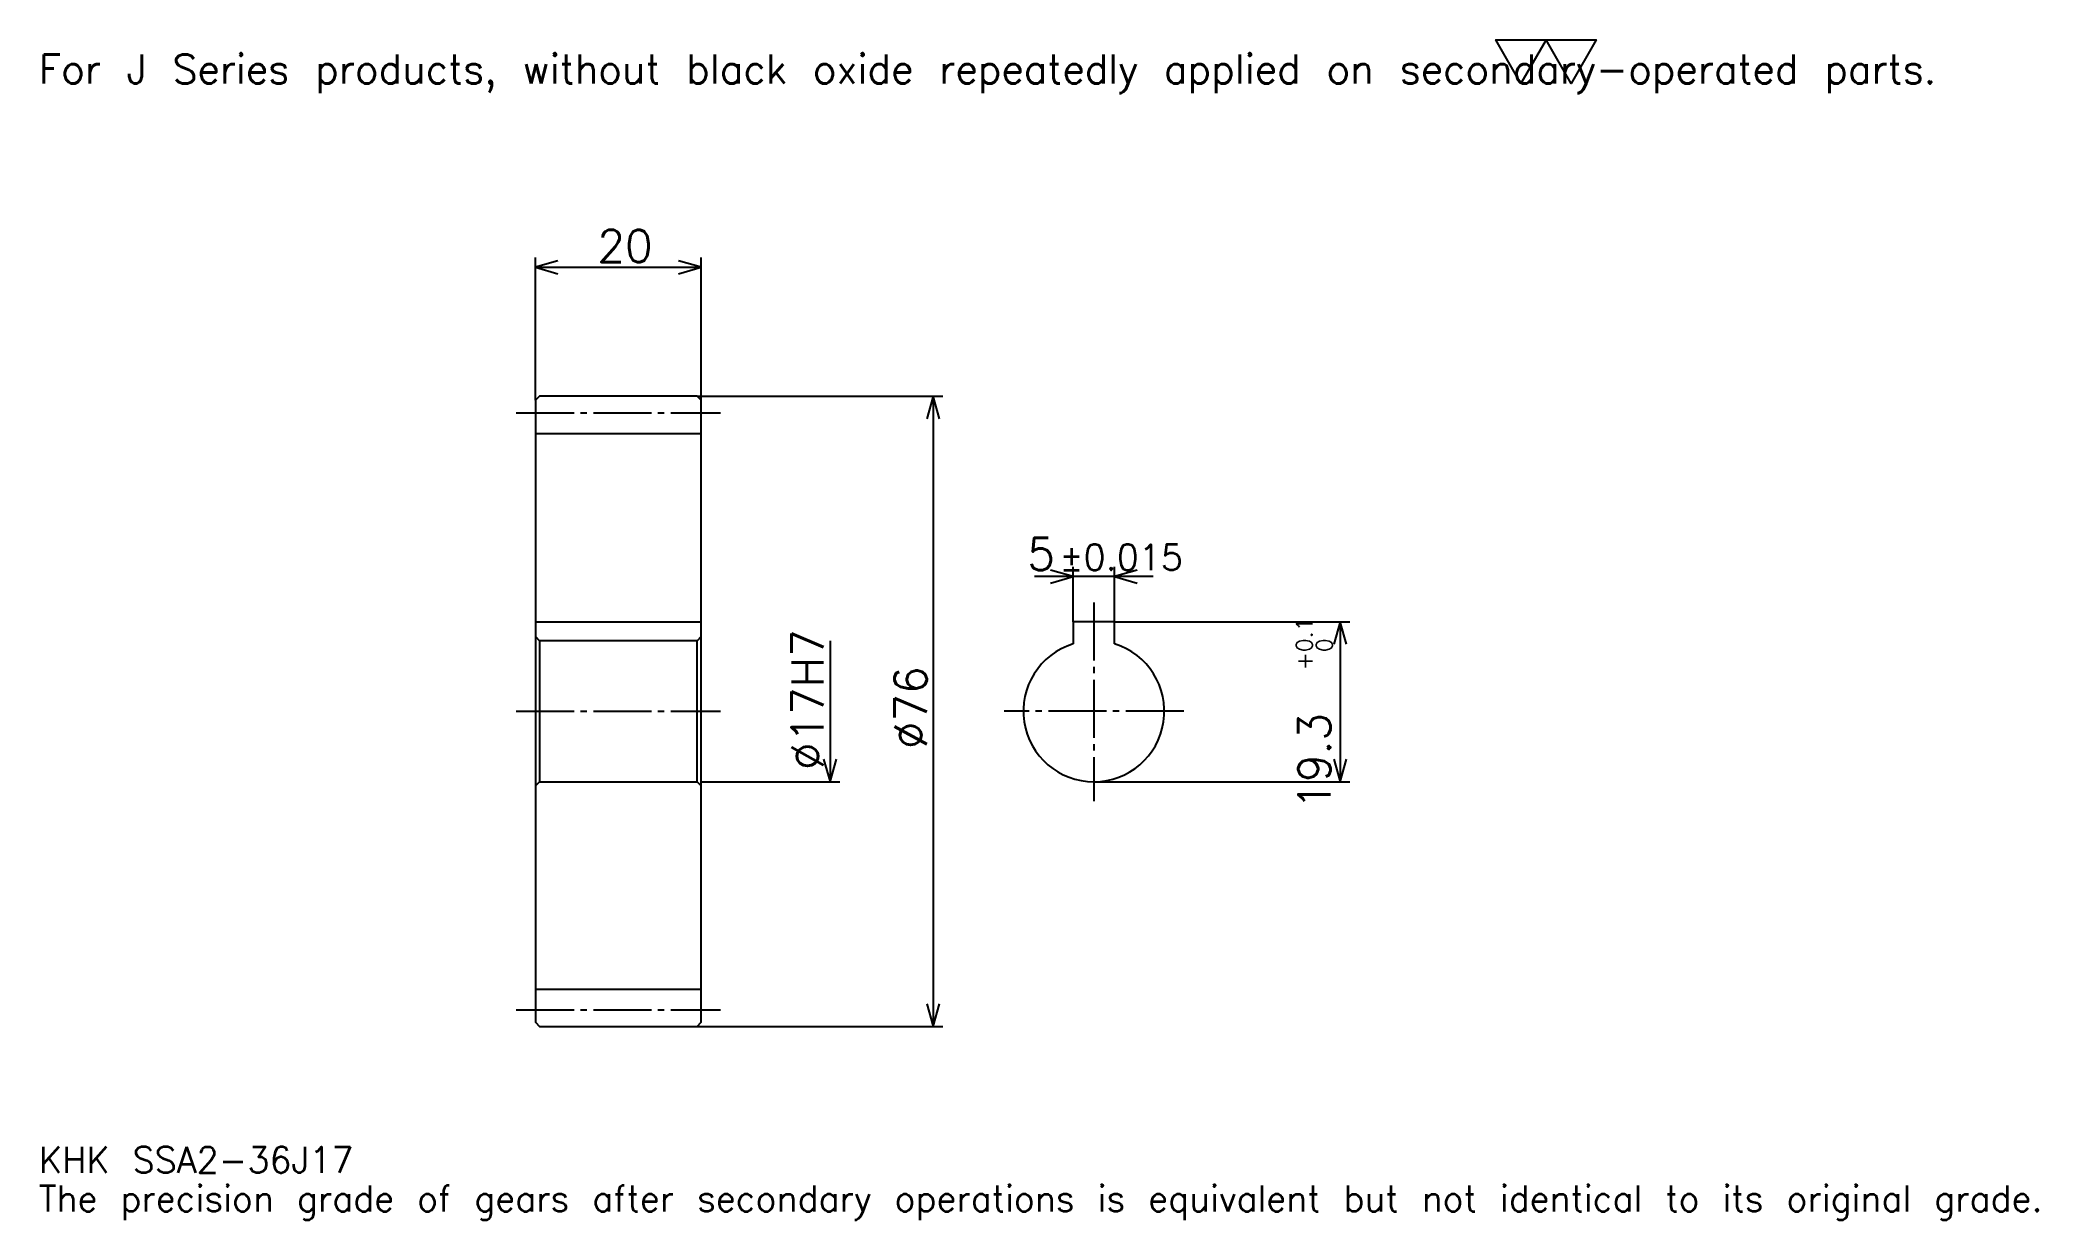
# Model space of a CAD drawing. Extents: x 8 to 249, y 3 to 145.
import ezdxf

# ---------------------------------------------------------------- set-up
doc = ezdxf.new("R2010")
doc.units = 0
doc.linetypes.add('DASHDOT', pattern=[9.326087, 6.994565, -0.777174, 0.777174, -0.777174])
doc.layers.get('0').update_dxf_attribs({"linetype": 'CONTINUOUS'})
doc.layers.add('DASHDOT', color=6, linetype='DASHDOT')
doc.styles.add('KANJI', font='TXT', dxfattribs={"bigfont": 'BIGFONT'})

msp = doc.modelspace()

# ---------------------------------------------------------------- linework, layer by layer
at = {"color": 5}
for p, q in [((67.657608, 102.198372), (67.657608, 118.907608)), ((87.657608, 102.198372), (87.657608, 118.907608)), ((67.657608, 117.741852), (87.657608, 117.741852)), ((67.657608, 101.698372), (67.657608, 102.198372)), ((87.157608, 102.198372), (87.657608, 102.198372)), ((87.657608, 102.198372), (116.801628, 102.198372)), ((87.657608, 101.698372), (87.657608, 102.198372)), ((115.635864, 102.198372), (115.635864, 26.198372)), ((142.179352, 80.438591), (127.853256, 80.438591)), ((132.516296, 74.998375), (132.516296, 81.604347)), ((137.516296, 74.998375), (137.516296, 81.604347)), ((137.516296, 74.998375), (165.883148, 74.998375)), ((164.717392, 74.998375), (164.717392, 55.698372)), ((103.201088, 72.698372), (103.201088, 55.698372)), ((87.657608, 55.698372), (104.366852, 55.698372)), ((135.016296, 55.698372), (165.883148, 55.698372)), ((87.157608, 26.198372), (87.657608, 26.198372)), ((87.657608, 26.198372), (116.801628, 26.198372))]:
    msp.add_line(p, q, dxfattribs=at)
at = {"color": 4}
for p, q in [((67.657608, 97.698372), (87.657608, 97.698372)), ((67.657608, 74.998375), (87.657608, 74.998375)), ((87.657608, 73.198372), (87.157608, 72.698372)), ((67.657608, 55.198372), (68.157608, 55.698372)), ((87.657608, 55.198372), (87.157608, 55.698372)), ((67.657608, 30.698372), (87.657608, 30.698372))]:
    msp.add_line(p, q, dxfattribs=at)
at = {"color": 7}
msp.add_lwpolyline([(186.521744, 139.891312), (183.490768, 145.145004), (195.614685, 145.145004), (192.583694, 139.891312), (189.552719, 145.145004), (186.521744, 139.891312)], dxfattribs=at)
at = {"color": 5}
for points in [[(70.377716, 118.519028), (67.657608, 117.741852), (70.377716, 116.964676)], [(84.9375, 116.964676), (87.657608, 117.741852), (84.9375, 118.519028)], [(116.41304, 99.478264), (115.635864, 102.198372), (114.858696, 99.478264)], [(129.796204, 79.661415), (132.516296, 80.438591), (129.796204, 81.215759)], [(140.23642, 81.215759), (137.516296, 80.438591), (140.23642, 79.661415)], [(165.494568, 72.278259), (164.717392, 74.998375), (163.940216, 72.278259)], [(102.42392, 58.41848), (103.201088, 55.698372), (103.978256, 58.41848)], [(163.940216, 58.41848), (164.717392, 55.698372), (165.494568, 58.41848)], [(114.858696, 28.91848), (115.635864, 26.198372), (116.41304, 28.91848)]]:
    msp.add_lwpolyline(points, dxfattribs=at)
at = {"color": 4}
for points in [[(67.657608, 55.198372), (67.657608, 26.698372), (68.157608, 26.198372), (87.157608, 26.198372), (87.657608, 26.698372), (87.657608, 101.698372), (87.157608, 102.198372), (68.157608, 102.198372), (67.657608, 101.698372), (67.657608, 55.198372)], [(137.516296, 72.322411), (137.516296, 74.998375), (132.516296, 74.998375), (132.516296, 72.322411)], [(67.657608, 73.198372), (68.157608, 72.698372), (68.157608, 55.698372), (87.157608, 55.698372), (87.157608, 72.698372), (68.157608, 72.698372)]]:
    msp.add_lwpolyline(points, dxfattribs=at)
msp.add_arc((135.016296, 64.198372), 8.5, 107.10463483, 72.89536517, dxfattribs=at)
at = {"layer": 'DASHDOT', "color": 7}
for p, q in [((65.326088, 100.198372), (89.989128, 100.198372)), ((135.016296, 77.329895), (135.016296, 53.366852)), ((65.326088, 64.198372), (89.989128, 64.198372)), ((145.847824, 64.198372), (124.184784, 64.198372)), ((65.326088, 28.198372), (89.989128, 28.198372))]:
    msp.add_line(p, q, dxfattribs=at)

# ---------------------------------------------------------------- texts
at = {"color": 7, "style": 'KANJI'}
for s, height, p in [('For J Series products, without black oxide repeatedly applied on secondary-operated parts.', 3.497283, (7.771739, 139.891312)), ('20', 3.88587, (75.13179, 118.363586)), ('5', 3.88587, (126.995102, 81.215759)), ('%%p0.015', 3.108696, (130.841629, 81.215759)), ('KHK SSA2-36J17', 3.108696, (7.771739, 8.548913)), ('The precision grade of gears after secondary operations is equivalent but not identical to its original grade.', 3.108696, (7.771739, 3.88587))]:
    msp.add_text(s, height=height, dxfattribs=at).set_placement(p)
for s, height, p in [('0.1', 1.942935, (161.375549, 71.334038)), ('%%c17H7', 3.88587, (102.42392, 57.106659)), ('0', 1.942935, (163.78479, 71.334038)), ('+', 1.942935, (161.375549, 69.157944)), ('%%c76', 3.88587, (114.858696, 59.632477)), ('19.3', 3.88587, (163.551636, 52.338367))]:
    msp.add_text(s, height=height, rotation=90, dxfattribs=at).set_placement(p)

doc.saveas('drawing.dxf')
